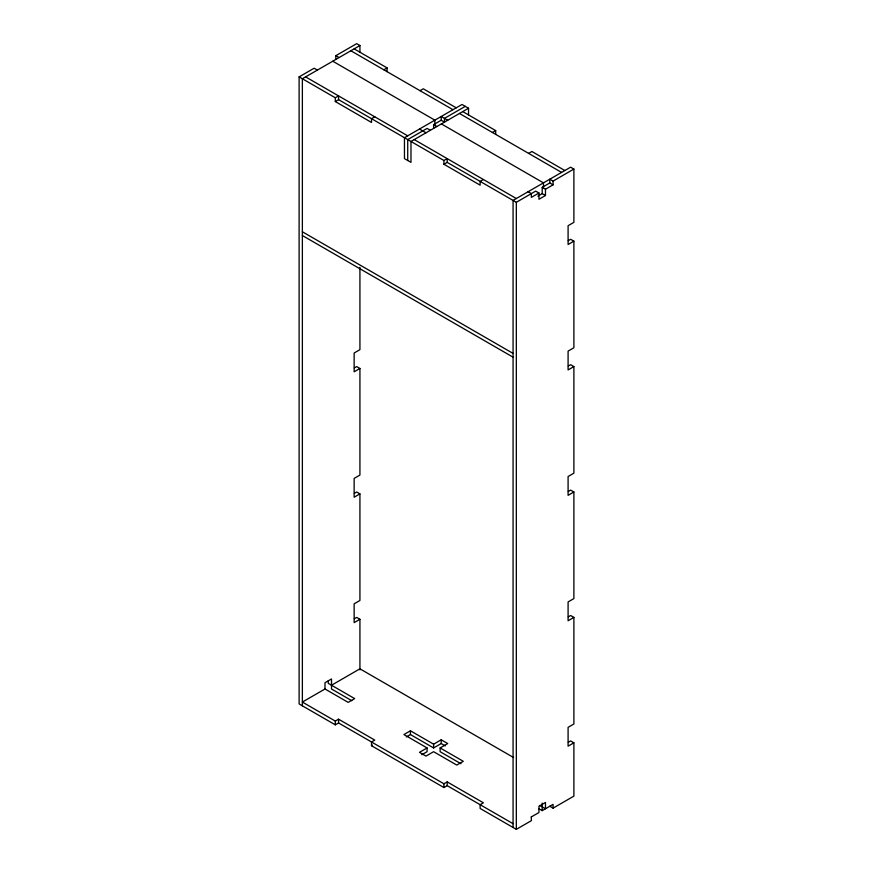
<?xml version="1.0" encoding="UTF-8"?>
<svg xmlns="http://www.w3.org/2000/svg" width="873" height="873" viewBox="0 0 873 873"><rect width="100%" height="100%" fill="white"/><g stroke="black" fill="none" stroke-linecap="round" stroke-linejoin="round"><path stroke-width="1.31" d="M531.351 816.91L531.351 820.675L516.325 829.35L480.128 808.453L480.128 804.688L483.38 802.8L447.183 781.902L443.921 783.779L338.571 722.964L335.308 724.841L299.112 703.944L299.112 76.879L314.138 68.214L317.39 70.091M335.854 59.429L335.854 55.665L356.675 43.65L359.927 45.527L359.927 52.194M359.927 45.527L302.364 78.766L302.364 705.821M335.308 97.787L338.571 95.899L338.571 99.664L335.308 101.552L335.308 97.787L299.112 76.879M383.825 69.775L387.088 67.898L387.088 71.662M374.779 116.807L371.516 118.684L371.516 122.449L335.308 101.552M420.033 90.683L423.285 88.795L456.23 107.816M433.608 128.407L433.608 124.643L441.203 120.256L444.466 122.133L444.466 118.368L465.276 106.353M468.539 108.241L410.976 141.47L410.976 162.367L404.461 158.613L404.461 137.705L462.024 104.476L468.539 108.241L468.539 115.007M338.571 99.664L443.921 160.49L447.183 158.613L447.183 162.367L516.325 202.296L535.695 191.111L538.957 192.988L538.957 199.262L545.472 195.497L545.472 189.234L542.209 187.346L542.209 193.62L537.866 196.13M492.437 132.478L495.689 130.601L495.689 134.366M443.921 160.49L443.921 164.255L447.183 162.367M483.38 179.511L480.128 181.388L480.128 185.152L443.921 164.255M528.634 153.386L531.897 151.498L564.842 170.519M542.209 187.346L549.815 182.959L553.078 184.836L553.078 181.082L573.888 169.056L573.888 222.364L568.094 225.703L568.094 244.516L573.888 241.166L573.888 347.77L568.094 351.11L568.094 369.923L573.888 366.584L573.888 473.177L568.094 476.527L568.094 495.34L573.888 491.99L573.888 598.594L568.094 601.934L568.094 620.747L573.888 617.407L573.888 724.001L568.094 727.351L568.094 746.164L573.888 742.814L573.888 796.121L553.078 808.136L549.815 806.259M538.957 192.988L531.351 197.385L531.351 193.62L528.089 191.733M545.472 189.234L553.078 184.836M568.312 240.632L570.636 239.289L573.888 241.166M354.351 367.926L356.675 366.584L359.927 368.461L359.927 475.065L354.143 478.404L354.143 497.217L359.927 493.878L359.927 600.471L354.143 603.821L354.143 622.635L359.927 619.284L359.927 669.918M359.927 368.461L354.143 371.811L354.143 352.998L359.927 349.658L359.927 267.345M568.312 366.038L570.636 364.707L573.888 366.584M354.351 493.332L356.675 492.001L359.927 493.878M568.312 491.455L570.636 490.113L573.888 491.99M354.351 618.75L356.675 617.407L359.927 619.284M328.248 680.842L328.248 683.352L354.678 698.607L348.163 702.372L324.996 688.993L302.364 702.056L335.308 721.076L338.571 719.199L374.779 740.097L371.516 741.985L371.516 745.738L443.921 787.544L447.183 785.667L513.073 823.708M331.511 685.229L359.927 668.827L513.564 757.524M568.312 616.862L570.636 615.52L573.888 617.407M371.516 745.738L372.531 745.16M460.977 763.744L440.123 751.697L440.123 747.943L447.718 743.545L441.203 739.791L433.608 744.178L410.43 730.799L403.915 734.564L427.083 747.943L427.083 751.697L421.855 754.719M406.36 736.91L410.43 734.564L433.608 747.943L441.203 743.545L445.285 745.902M427.083 747.943L419.487 752.33L426.002 756.094L433.608 751.697L456.775 765.075L463.29 761.311L440.123 747.943M568.312 742.268L570.636 740.937L573.888 742.814M531.166 817.019L538.957 812.523L538.957 806.248L545.472 802.494L545.472 808.758L539.896 805.539M538.739 808.638L542.209 810.646L553.078 804.371L553.078 808.136M573.888 169.056L570.636 167.179L513.073 200.408L513.073 827.473M354.143 48.877L387.088 67.898M462.745 111.58L495.689 130.601M350.87 50.765L452.967 109.703M459.482 113.468L561.579 172.407M335.854 55.665L339.117 57.553M447.718 120.256L441.203 116.491L441.203 120.256M553.078 181.082L549.815 179.194L549.815 182.959M332.766 61.208L434.863 120.158L434.863 125.57M441.378 123.922L543.464 182.861L543.464 188.273M433.608 124.643L436.86 126.52M542.209 193.62L545.472 195.497M430.345 130.284L427.083 128.407L407.724 139.593L407.724 160.49M419.487 129.029L426.002 132.794M305.615 76.889L407.724 135.828M414.228 139.593L516.325 198.531M302.364 231.771L513.073 353.412M302.364 235.524L513.073 357.177M351.786 700.703L331.511 688.993L331.511 678.965L324.996 682.73L324.996 688.993M542.209 803.116L542.209 810.646M516.325 202.296L516.325 829.35M447.183 781.902L447.183 785.667M443.921 783.779L443.921 787.544M441.203 739.791L441.203 743.545M433.608 744.178L433.608 747.943M410.43 730.799L410.43 734.564M338.571 719.199L338.571 722.964M335.308 721.076L335.308 724.841"/></g></svg>
